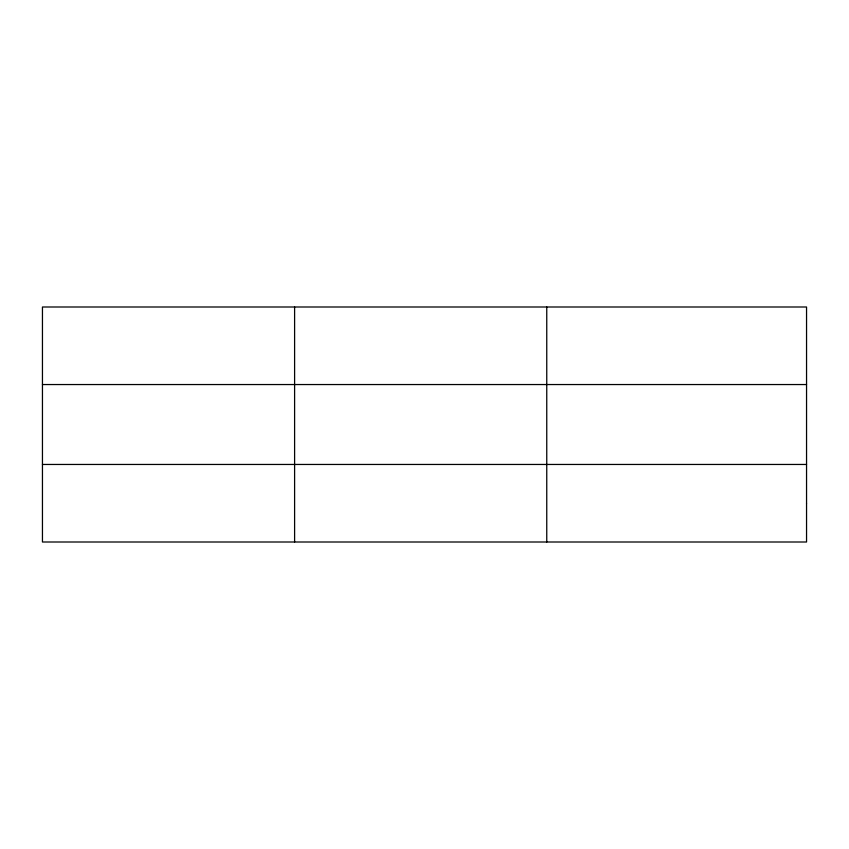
<?xml version="1.0" encoding="UTF-8"?>
<svg xmlns="http://www.w3.org/2000/svg" width="849" height="849" viewBox="0 0 849 849"><rect width="100%" height="100%" fill="white"/><g stroke="black" fill="none" stroke-linecap="round" stroke-linejoin="round"><path stroke-width="1.27" d="M294.603 542.002L294.603 306.998M546.756 542.002L546.756 306.998M42.45 384.544L806.55 384.544M42.45 464.456L806.55 464.456M806.55 503.224L806.55 542.002L42.45 542.002L42.45 306.998L806.55 306.998L806.55 503.224"/></g></svg>
